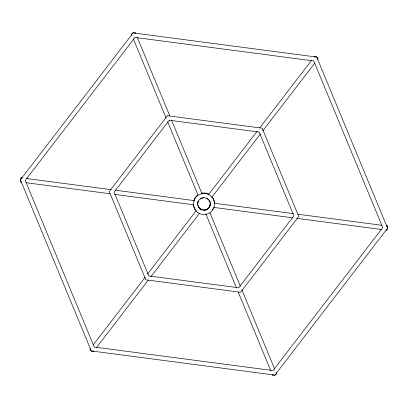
<?xml version="1.0" encoding="UTF-8"?>
<svg xmlns="http://www.w3.org/2000/svg" width="408" height="408" viewBox="0 0 408 408"><rect width="100%" height="100%" fill="white"/><g stroke="black" fill="none" stroke-linecap="round" stroke-linejoin="round"><path stroke-width="0.61" d="M197.63 204.097L198.298 201.139M209.697 206.887L210.37 203.929M22.073 177.919L20.951 177.771L20.4 179.831L20.4 181.963L21.665 182.131M90.535 348.401L89.76 349.411L91.27 350.921L93.116 351.987L93.891 350.972M93.248 344.867L145.182 277.195M147.507 274.166L196.345 210.538M208.544 194.58L257.06 131.371M259.774 127.826L311.396 60.573M314.109 57.033L314.884 56.018L316.736 57.084L318.24 58.594L317.465 59.604M96.604 347.432L148.226 280.179M150.94 276.634L199.456 213.425M211.655 197.467L260.493 133.839M262.818 130.81L314.752 63.138M200.155 198.711L203.633 197.635M204.377 210.37L207.851 209.294M214.429 203.245L293.429 213.644M297.855 214.226L381.913 225.292M386.335 225.874L387.6 226.042L387.6 228.174L387.049 230.234L385.784 230.066M20.951 177.771L22.216 177.939M26.632 178.52L111.206 189.664M114.99 190.164L194.514 200.639M386.483 225.894L387.6 226.042M26.087 182.713L110.145 193.785M114.566 194.371L193.571 204.78M213.486 207.381L293.01 217.852M296.795 218.351L381.368 229.485M206.662 198.028L209.329 200.501M198.671 207.504L201.338 209.977M135.701 33.532L135.211 32.36L133.151 32.91L131.305 33.976L131.952 35.537M137.159 37.062L169.789 115.877M171.493 119.998L202.174 194.106M209.896 212.644L240.378 286.268M241.842 289.802L274.762 369.311M276.063 372.458L276.716 374.024L274.865 375.09L272.809 375.64L272.32 374.468M133.258 38.689L166.173 118.203M167.637 121.732L198.115 195.361M205.836 213.899L236.523 288.007M238.226 292.123L270.861 370.938M213.41 208.197A10.567 10.567 0 0 1 212.226 210.069M195.458 209.834A10.567 10.567 0 0 1 193.433 204.75M193.688 200.909A10.567 10.567 0 0 1 197.615 195.044M201.608 193.208A10.567 10.567 0 0 1 209.1 194.3M212.405 197.202A10.567 10.567 0 0 1 214.501 203.383M209.789 201.088A6.339 6.339 0 0 1 205.571 209.641A6.339 6.339 0 0 1 197.645 204.347M197.645 202.689A6.339 6.339 0 0 1 197.885 201.608M133.136 32.915L20.4 179.831L91.27 350.921L274.865 375.09L387.6 228.174L316.736 57.084L133.136 32.915M135.002 37.424L25.24 180.469L94.238 347.045L272.998 370.581L382.76 227.536L313.762 60.96L135.002 37.424M167.433 115.719L109.257 191.531L145.829 279.811L240.567 292.286L298.743 216.475L262.171 128.194L167.433 115.719M169.3 120.227L114.097 192.168L148.798 275.941L238.7 287.778L293.903 215.837L259.202 132.065L169.3 120.227M197.452 212.298A10.567 10.567 0 0 0 214.46 205.525A10.567 10.567 0 0 0 200.093 194.183A10.567 10.567 0 0 0 197.452 212.298M200.139 209.034A6.339 6.339 0 0 0 210.288 204.831A6.339 6.339 0 0 0 201.572 198.145A6.339 6.339 0 0 0 200.139 209.034"/></g></svg>
